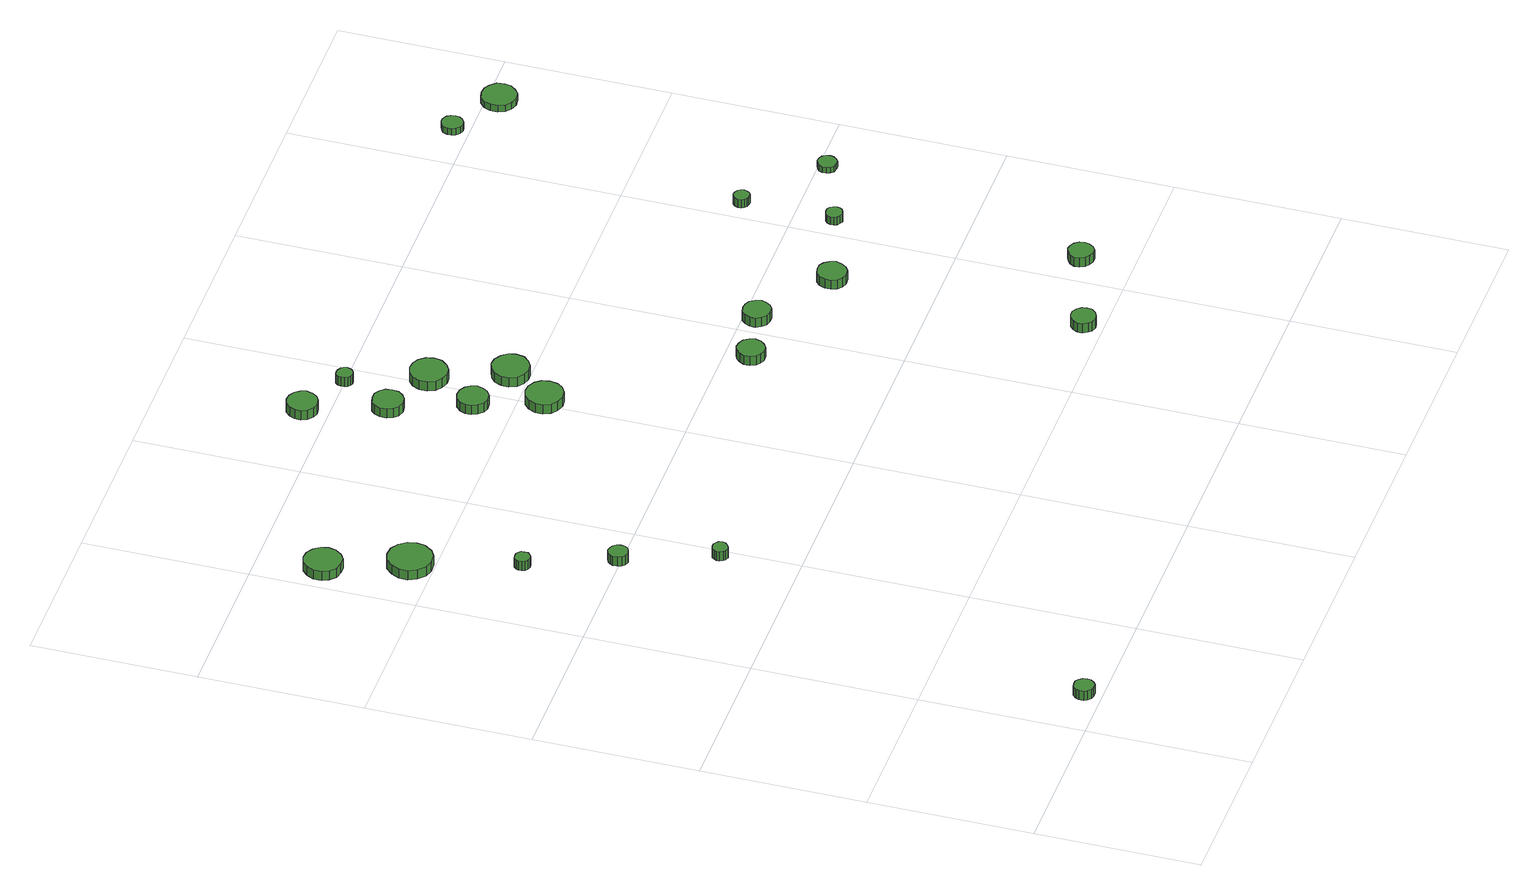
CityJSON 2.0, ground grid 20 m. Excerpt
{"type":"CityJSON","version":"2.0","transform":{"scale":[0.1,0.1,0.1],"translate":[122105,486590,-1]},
"CityObjects":{
"tree1":{"type":"SolitaryVegetationObject","attributes":{"function":"something"},"geometry":[{"type":"MultiSurface","lod":"1","boundaries":[[[0,1,2,3,4,5,6,7,8,9,10,11,12,13,14]],[[15,16,17,18,19,20,21,22,23,24,25,26,27,28,29]],[[0,29,28,1]],[[1,28,27,2]],[[2,27,26,3]],[[3,26,25,4]],[[4,25,24,5]],[[5,24,23,6]],[[6,23,22,7]],[[7,22,21,8]],[[8,21,20,9]],[[9,20,19,10]],[[10,19,18,11]],[[11,18,17,12]],[[12,17,16,13]],[[13,16,15,14]],[[14,15,29,0]]]}]},
"tree2":{"type":"SolitaryVegetationObject","attributes":{"function":"something"},"geometry":[{"type":"MultiSurface","lod":"1","boundaries":[[[30,31,32,33,34,35,36,37,38,39,40,41,42,43,44]],[[45,46,47,48,49,50,51,52,53,54,55,56,57,58,59]],[[30,59,58,31]],[[31,58,57,32]],[[32,57,56,33]],[[33,56,55,34]],[[34,55,54,35]],[[35,54,53,36]],[[36,53,52,37]],[[37,52,51,38]],[[38,51,50,39]],[[39,50,49,40]],[[40,49,48,41]],[[41,48,47,42]],[[42,47,46,43]],[[43,46,45,44]],[[44,45,59,30]]]}]},
"tree3":{"type":"SolitaryVegetationObject","attributes":{"function":"something"},"geometry":[{"type":"MultiSurface","lod":"1","boundaries":[[[60,61,62,63,64,65,66,67,68,69,70,71,72,73,74]],[[75,76,77,78,79,80,81,82,83,84,85,86,87,88,89]],[[60,89,88,61]],[[61,88,87,62]],[[62,87,86,63]],[[63,86,85,64]],[[64,85,84,65]],[[65,84,83,66]],[[66,83,82,67]],[[67,82,81,68]],[[68,81,80,69]],[[69,80,79,70]],[[70,79,78,71]],[[71,78,77,72]],[[72,77,76,73]],[[73,76,75,74]],[[74,75,89,60]]]}]},
"tree4":{"type":"SolitaryVegetationObject","attributes":{"function":"something"},"geometry":[{"type":"MultiSurface","lod":"1","boundaries":[[[90,91,92,93,94,95,96,97,98,99,100,101,102,103,104]],[[105,106,107,108,109,110,111,112,113,114,115,116,117,118,119]],[[90,119,118,91]],[[91,118,117,92]],[[92,117,116,93]],[[93,116,115,94]],[[94,115,114,95]],[[95,114,113,96]],[[96,113,112,97]],[[97,112,111,98]],[[98,111,110,99]],[[99,110,109,100]],[[100,109,108,101]],[[101,108,107,102]],[[102,107,106,103]],[[103,106,105,104]],[[104,105,119,90]]]}]},
"tree5":{"type":"SolitaryVegetationObject","attributes":{"function":"something"},"geometry":[{"type":"MultiSurface","lod":"1","boundaries":[[[120,121,122,123,124,125,126,127,128,129,130,131,132,133,134]],[[135,136,137,138,139,140,141,142,143,144,145,146,147,148,149]],[[120,149,148,121]],[[121,148,147,122]],[[122,147,146,123]],[[123,146,145,124]],[[124,145,144,125]],[[125,144,143,126]],[[126,143,142,127]],[[127,142,141,128]],[[128,141,140,129]],[[129,140,139,130]],[[130,139,138,131]],[[131,138,137,132]],[[132,137,136,133]],[[133,136,135,134]],[[134,135,149,120]]]}]},
"tree6":{"type":"SolitaryVegetationObject","attributes":{"function":"something"},"geometry":[{"type":"MultiSurface","lod":"1","boundaries":[[[150,151,152,153,154,155,156,157,158,159,160,161,162,163,164]],[[165,166,167,168,169,170,171,172,173,174,175,176,177,178,179]],[[150,179,178,151]],[[151,178,177,152]],[[152,177,176,153]],[[153,176,175,154]],[[154,175,174,155]],[[155,174,173,156]],[[156,173,172,157]],[[157,172,171,158]],[[158,171,170,159]],[[159,170,169,160]],[[160,169,168,161]],[[161,168,167,162]],[[162,167,166,163]],[[163,166,165,164]],[[164,165,179,150]]]}]},
"tree7":{"type":"SolitaryVegetationObject","attributes":{"function":"something"},"geometry":[{"type":"MultiSurface","lod":"1","boundaries":[[[180,181,182,183,184,185,186,187,188,189,190,191,192,193,194]],[[195,196,197,198,199,200,201,202,203,204,205,206,207,208,209]],[[180,209,208,181]],[[181,208,207,182]],[[182,207,206,183]],[[183,206,205,184]],[[184,205,204,185]],[[185,204,203,186]],[[186,203,202,187]],[[187,202,201,188]],[[188,201,200,189]],[[189,200,199,190]],[[190,199,198,191]],[[191,198,197,192]],[[192,197,196,193]],[[193,196,195,194]],[[194,195,209,180]]]}]},
"tree8":{"type":"SolitaryVegetationObject","attributes":{"function":"something"},"geometry":[{"type":"MultiSurface","lod":"1","boundaries":[[[210,211,212,213,214,215,216,217,218,219,220,221,222,223,224]],[[225,226,227,228,229,230,231,232,233,234,235,236,237,238,239]],[[210,239,238,211]],[[211,238,237,212]],[[212,237,236,213]],[[213,236,235,214]],[[214,235,234,215]],[[215,234,233,216]],[[216,233,232,217]],[[217,232,231,218]],[[218,231,230,219]],[[219,230,229,220]],[[220,229,228,221]],[[221,228,227,222]],[[222,227,226,223]],[[223,226,225,224]],[[224,225,239,210]]]}]},
"tree9":{"type":"SolitaryVegetationObject","attributes":{"function":"something"},"geometry":[{"type":"MultiSurface","lod":"1","boundaries":[[[240,241,242,243,244,245,246,247,248,249,250,251,252,253,254]],[[255,256,257,258,259,260,261,262,263,264,265,266,267,268,269]],[[240,269,268,241]],[[241,268,267,242]],[[242,267,266,243]],[[243,266,265,244]],[[244,265,264,245]],[[245,264,263,246]],[[246,263,262,247]],[[247,262,261,248]],[[248,261,260,249]],[[249,260,259,250]],[[250,259,258,251]],[[251,258,257,252]],[[252,257,256,253]],[[253,256,255,254]],[[254,255,269,240]]]}]},
"tree10":{"type":"SolitaryVegetationObject","attributes":{"function":"something"},"geometry":[{"type":"MultiSurface","lod":"1","boundaries":[[[270,271,272,273,274,275,276,277,278,279,280,281,282,283,284]],[[285,286,287,288,289,290,291,292,293,294,295,296,297,298,299]],[[270,299,298,271]],[[271,298,297,272]],[[272,297,296,273]],[[273,296,295,274]],[[274,295,294,275]],[[275,294,293,276]],[[276,293,292,277]],[[277,292,291,278]],[[278,291,290,279]],[[279,290,289,280]],[[280,289,288,281]],[[281,288,287,282]],[[282,287,286,283]],[[283,286,285,284]],[[284,285,299,270]]]}]},
"tree11":{"type":"SolitaryVegetationObject","attributes":{"function":"something"},"geometry":[{"type":"MultiSurface","lod":"1","boundaries":[[[300,301,302,303,304,305,306,307,308,309,310,311,312,313,314]],[[315,316,317,318,319,320,321,322,323,324,325,326,327,328,329]],[[300,329,328,301]],[[301,328,327,302]],[[302,327,326,303]],[[303,326,325,304]],[[304,325,324,305]],[[305,324,323,306]],[[306,323,322,307]],[[307,322,321,308]],[[308,321,320,309]],[[309,320,319,310]],[[310,319,318,311]],[[311,318,317,312]],[[312,317,316,313]],[[313,316,315,314]],[[314,315,329,300]]]}]},
"tree12":{"type":"SolitaryVegetationObject","attributes":{"function":"something"},"geometry":[{"type":"MultiSurface","lod":"1","boundaries":[[[330,331,332,333,334,335,336,337,338,339,340,341,342,343,344]],[[345,346,347,348,349,350,351,352,353,354,355,356,357,358,359]],[[330,359,358,331]],[[331,358,357,332]],[[332,357,356,333]],[[333,356,355,334]],[[334,355,354,335]],[[335,354,353,336]],[[336,353,352,337]],[[337,352,351,338]],[[338,351,350,339]],[[339,350,349,340]],[[340,349,348,341]],[[341,348,347,342]],[[342,347,346,343]],[[343,346,345,344]],[[344,345,359,330]]]}]},
"tree13":{"type":"SolitaryVegetationObject","attributes":{"function":"something"},"geometry":[{"type":"MultiSurface","lod":"1","boundaries":[[[360,361,362,363,364,365,366,367,368,369,370,371,372,373,374]],[[375,376,377,378,379,380,381,382,383,384,385,386,387,388,389]],[[360,389,388,361]],[[361,388,387,362]],[[362,387,386,363]],[[363,386,385,364]],[[364,385,384,365]],[[365,384,383,366]],[[366,383,382,367]],[[367,382,381,368]],[[368,381,380,369]],[[369,380,379,370]],[[370,379,378,371]],[[371,378,377,372]],[[372,377,376,373]],[[373,376,375,374]],[[374,375,389,360]]]}]},
"tree14":{"type":"SolitaryVegetationObject","attributes":{"function":"something"},"geometry":[{"type":"MultiSurface","lod":"1","boundaries":[[[390,391,392,393,394,395,396,397,398,399,400,401,402,403,404]],[[405,406,407,408,409,410,411,412,413,414,415,416,417,418,419]],[[390,419,418,391]],[[391,418,417,392]],[[392,417,416,393]],[[393,416,415,394]],[[394,415,414,395]],[[395,414,413,396]],[[396,413,412,397]],[[397,412,411,398]],[[398,411,410,399]],[[399,410,409,400]],[[400,409,408,401]],[[401,408,407,402]],[[402,407,406,403]],[[403,406,405,404]],[[404,405,419,390]]]}]},
"tree15":{"type":"SolitaryVegetationObject","attributes":{"function":"something"},"geometry":[{"type":"MultiSurface","lod":"1","boundaries":[[[420,421,422,423,424,425,426,427,428,429,430,431,432,433,434]],[[435,436,437,438,439,440,441,442,443,444,445,446,447,448,449]],[[420,449,448,421]],[[421,448,447,422]],[[422,447,446,423]],[[423,446,445,424]],[[424,445,444,425]],[[425,444,443,426]],[[426,443,442,427]],[[427,442,441,428]],[[428,441,440,429]],[[429,440,439,430]],[[430,439,438,431]],[[431,438,437,432]],[[432,437,436,433]],[[433,436,435,434]],[[434,435,449,420]]]}]},
"tree16":{"type":"SolitaryVegetationObject","attributes":{"function":"something"},"geometry":[{"type":"MultiSurface","lod":"1","boundaries":[[[450,451,452,453,454,455,456,457,458,459,460,461,462,463,464]],[[465,466,467,468,469,470,471,472,473,474,475,476,477,478,479]],[[450,479,478,451]],[[451,478,477,452]],[[452,477,476,453]],[[453,476,475,454]],[[454,475,474,455]],[[455,474,473,456]],[[456,473,472,457]],[[457,472,471,458]],[[458,471,470,459]],[[459,470,469,460]],[[460,469,468,461]],[[461,468,467,462]],[[462,467,466,463]],[[463,466,465,464]],[[464,465,479,450]]]}]},
"tree17":{"type":"SolitaryVegetationObject","attributes":{"function":"something"},"geometry":[{"type":"MultiSurface","lod":"1","boundaries":[[[480,481,482,483,484,485,486,487,488,489,490,491,492,493,494]],[[495,496,497,498,499,500,501,502,503,504,505,506,507,508,509]],[[480,509,508,481]],[[481,508,507,482]],[[482,507,506,483]],[[483,506,505,484]],[[484,505,504,485]],[[485,504,503,486]],[[486,503,502,487]],[[487,502,501,488]],[[488,501,500,489]],[[489,500,499,490]],[[490,499,498,491]],[[491,498,497,492]],[[492,497,496,493]],[[493,496,495,494]],[[494,495,509,480]]]}]},
"tree18":{"type":"SolitaryVegetationObject","attributes":{"function":"something"},"geometry":[{"type":"MultiSurface","lod":"1","boundaries":[[[510,511,512,513,514,515,516,517,518,519,520,521,522,523,524]],[[525,526,527,528,529,530,531,532,533,534,535,536,537,538,539]],[[510,539,538,511]],[[511,538,537,512]],[[512,537,536,513]],[[513,536,535,514]],[[514,535,534,515]],[[515,534,533,516]],[[516,533,532,517]],[[517,532,531,518]],[[518,531,530,519]],[[519,530,529,520]],[[520,529,528,521]],[[521,528,527,522]],[[522,527,526,523]],[[523,526,525,524]],[[524,525,539,510]]]}]},
"tree19":{"type":"SolitaryVegetationObject","attributes":{"function":"something"},"geometry":[{"type":"MultiSurface","lod":"1","boundaries":[[[540,541,542,543,544,545,546,547,548,549,550,551,552,553,554]],[[555,556,557,558,559,560,561,562,563,564,565,566,567,568,569]],[[540,569,568,541]],[[541,568,567,542]],[[542,567,566,543]],[[543,566,565,544]],[[544,565,564,545]],[[545,564,563,546]],[[546,563,562,547]],[[547,562,561,548]],[[548,561,560,549]],[[549,560,559,550]],[[550,559,558,551]],[[551,558,557,552]],[[552,557,556,553]],[[553,556,555,554]],[[554,555,569,540]]]}]},
"tree20":{"type":"SolitaryVegetationObject","attributes":{"function":"something"},"geometry":[{"type":"MultiSurface","lod":"1","boundaries":[[[570,571,572,573,574,575,576,577,578,579,580,581,582,583,584]],[[585,586,587,588,589,590,591,592,593,594,595,596,597,598,599]],[[570,599,598,571]],[[571,598,597,572]],[[572,597,596,573]],[[573,596,595,574]],[[574,595,594,575]],[[575,594,593,576]],[[576,593,592,577]],[[577,592,591,578]],[[578,591,590,579]],[[579,590,589,580]],[[580,589,588,581]],[[581,588,587,582]],[[582,587,586,583]],[[583,586,585,584]],[[584,585,599,570]]]}]},
"tree21":{"type":"SolitaryVegetationObject","attributes":{"function":"something"},"geometry":[{"type":"MultiSurface","lod":"1","boundaries":[[[600,601,602,603,604,605,606,607,608,609,610,611,612,613,614]],[[615,616,617,618,619,620,621,622,623,624,625,626,627,628,629]],[[600,629,628,601]],[[601,628,627,602]],[[602,627,626,603]],[[603,626,625,604]],[[604,625,624,605]],[[605,624,623,606]],[[606,623,622,607]],[[607,622,621,608]],[[608,621,620,609]],[[609,620,619,610]],[[610,619,618,611]],[[611,618,617,612]],[[612,617,616,613]],[[613,616,615,614]],[[614,615,629,600]]]}]},
"tree22":{"type":"SolitaryVegetationObject","attributes":{"function":"something"},"geometry":[{"type":"MultiSurface","lod":"1","boundaries":[[[630,631,632,633,634,635,636,637,638,639,640,641,642,643,644]],[[645,646,647,648,649,650,651,652,653,654,655,656,657,658,659]],[[630,659,658,631]],[[631,658,657,632]],[[632,657,656,633]],[[633,656,655,634]],[[634,655,654,635]],[[635,654,653,636]],[[636,653,652,637]],[[637,652,651,638]],[[638,651,650,639]],[[639,650,649,640]],[[640,649,648,641]],[[641,648,647,642]],[[642,647,646,643]],[[643,646,645,644]],[[644,645,659,630]]]}]},
"tree23":{"type":"SolitaryVegetationObject","attributes":{"function":"something"},"geometry":[{"type":"MultiSurface","lod":"1","boundaries":[[[660,661,662,663,664,665,666,667,668,669,670,671,672,673,674]],[[675,676,677,678,679,680,681,682,683,684,685,686,687,688,689]],[[660,689,688,661]],[[661,688,687,662]],[[662,687,686,663]],[[663,686,685,664]],[[664,685,684,665]],[[665,684,683,666]],[[666,683,682,667]],[[667,682,681,668]],[[668,681,680,669]],[[669,680,679,670]],[[670,679,678,671]],[[671,678,677,672]],[[672,677,676,673]],[[673,676,675,674]],[[674,675,689,660]]]}]}
},
"vertices":[
[79,22,18],[78,27,18],[75,31,18],[71,34,18],[66,34,18],[61,33,18],[57,29,18],[55,25,18],[55,19,18],[57,15,18],[61,11,18],[66,10,18],[71,10,18],[75,13,18],[78,17,18],[78,17,5],[75,13,5],[71,10,5],[66,10,5],[61,11,5],[57,15,5],[55,19,5],[55,25,5],[57,29,5],[61,33,5],[66,34,5],[71,34,5],[75,31,5],[78,27,5],[79,22,5],
[48,919,27],[46,928,27],[40,936,27],[32,941,27],[23,942,27],[14,939,27],[7,932,27],[3,924,27],[3,914,27],[7,906,27],[14,899,27],[23,897,27],[32,897,27],[40,902,27],[46,910,27],[46,910,14],[40,902,14],[32,897,14],[23,897,14],[14,899,14],[7,906,14],[3,914,14],[3,924,14],[7,932,14],[14,939,14],[23,942,14],[32,941,14],[40,936,14],[46,928,14],[48,919,14],
[86,825,27],[84,836,27],[77,845,27],[68,851,27],[56,852,27],[46,849,27],[38,841,27],[33,831,27],[33,820,27],[38,810,27],[46,802,27],[56,799,27],[68,800,27],[77,805,27],[84,815,27],[84,815,14],[77,805,14],[68,800,14],[56,799,14],[46,802,14],[38,810,14],[33,820,14],[33,831,14],[38,841,14],[46,849,14],[56,852,14],[68,851,14],[77,845,14],[84,836,14],[86,825,14],
[107,703,26],[107,707,26],[104,710,26],[101,712,26],[97,712,26],[93,711,26],[90,708,26],[89,705,26],[89,701,26],[90,697,26],[93,695,26],[97,693,26],[101,694,26],[104,696,26],[107,699,26],[107,699,13],[104,696,13],[101,694,13],[97,693,13],[93,695,13],[90,697,13],[89,701,13],[89,705,13],[90,708,13],[93,711,13],[97,712,13],[101,712,13],[104,710,13],[107,707,13],[107,703,13],
[148,600,29],[147,605,29],[144,609,29],[140,611,29],[135,612,29],[130,610,29],[127,607,29],[125,603,29],[125,598,29],[127,593,29],[130,590,29],[135,588,29],[140,589,29],[144,591,29],[147,595,29],[147,595,16],[144,591,16],[140,589,16],[135,588,16],[130,590,16],[127,593,16],[125,598,16],[125,603,16],[127,607,16],[130,610,16],[135,612,16],[140,611,16],[144,609,16],[147,605,16],[148,600,16],
[184,490,32],[183,494,32],[180,497,32],[177,499,32],[173,499,32],[169,498,32],[167,495,32],[165,492,32],[165,488,32],[167,484,32],[169,482,32],[173,480,32],[177,481,32],[180,483,32],[183,486,32],[183,486,19],[180,483,19],[177,481,19],[173,480,19],[169,482,19],[167,484,19],[165,488,19],[165,492,19],[167,495,19],[169,498,19],[173,499,19],[177,499,19],[180,497,19],[183,494,19],[184,490,19],
[321,1029,26],[319,1036,26],[315,1042,26],[308,1046,26],[300,1047,26],[293,1045,26],[287,1039,26],[284,1032,26],[284,1025,26],[287,1018,26],[293,1012,26],[300,1010,26],[308,1011,26],[315,1015,26],[319,1021,26],[319,1021,13],[315,1015,13],[308,1011,13],[300,1010,13],[293,1012,13],[287,1018,13],[284,1025,13],[284,1032,13],[287,1039,13],[293,1045,13],[300,1047,13],[308,1046,13],[315,1042,13],[319,1036,13],[321,1029,13],
[352,936,26],[351,944,26],[346,950,26],[340,954,26],[332,954,26],[324,952,26],[319,947,26],[316,940,26],[316,932,26],[319,925,26],[324,920,26],[332,917,26],[340,918,26],[346,922,26],[351,928,26],[351,928,13],[346,922,13],[340,918,13],[332,917,13],[324,920,13],[319,925,13],[316,932,13],[316,940,13],[319,947,13],[324,952,13],[332,954,13],[340,954,13],[346,950,13],[351,944,13],[352,936,13],
[386,845,27],[384,852,27],[380,858,27],[373,862,27],[365,863,27],[358,861,27],[352,855,27],[349,848,27],[349,841,27],[352,834,27],[358,828,27],[365,826,27],[373,827,27],[380,831,27],[384,837,27],[384,837,14],[380,831,14],[373,827,14],[365,826,14],[358,828,14],[352,834,14],[349,841,14],[349,848,14],[352,855,14],[358,861,14],[365,863,14],[373,862,14],[380,858,14],[384,852,14],[386,845,14],
[418,768,28],[416,777,28],[411,784,28],[402,789,28],[393,790,28],[384,787,28],[377,781,28],[373,772,28],[373,763,28],[377,754,28],[384,748,28],[393,745,28],[402,746,28],[411,751,28],[416,758,28],[416,758,15],[411,751,15],[402,746,15],[393,745,15],[384,748,15],[377,754,15],[373,763,15],[373,772,15],[377,781,15],[384,787,15],[393,790,15],[402,789,15],[411,784,15],[416,777,15],[418,768,15],
[378,998,25],[377,1002,25],[375,1005,25],[371,1007,25],[367,1008,25],[363,1007,25],[360,1004,25],[359,1000,25],[359,996,25],[360,992,25],[363,990,25],[367,988,25],[371,989,25],[375,991,25],[377,994,25],[377,994,12],[375,991,12],[371,989,12],[367,988,12],[363,990,12],[360,992,12],[359,996,12],[359,1000,12],[360,1004,12],[363,1007,12],[367,1008,12],[371,1007,12],[375,1005,12],[377,1002,12],[378,998,12],
[424,908,25],[422,917,25],[416,925,25],[408,929,25],[399,930,25],[390,927,25],[383,921,25],[379,912,25],[379,903,25],[383,894,25],[390,888,25],[399,885,25],[408,886,25],[416,891,25],[422,898,25],[422,898,12],[416,891,12],[408,886,12],[399,885,12],[390,888,12],[383,894,12],[379,903,12],[379,912,12],[383,921,12],[390,927,12],[399,930,12],[408,929,12],[416,925,12],[422,917,12],[424,908,12],
[456,820,27],[454,829,27],[448,836,27],[440,841,27],[431,842,27],[422,839,27],[415,833,27],[411,824,27],[411,815,27],[415,806,27],[422,800,27],[431,797,27],[440,798,27],[448,803,27],[454,810,27],[454,810,14],[448,803,14],[440,798,14],[431,797,14],[422,800,14],[415,806,14],[411,815,14],[411,824,14],[415,833,14],[422,839,14],[431,842,14],[440,841,14],[448,836,14],[454,829,14],[456,820,14],
[558,565,31],[556,572,31],[552,578,31],[546,581,31],[539,582,31],[533,580,31],[528,575,31],[525,569,31],[525,562,31],[528,555,31],[533,551,31],[539,549,31],[546,549,31],[552,553,31],[556,558,31],[556,558,18],[552,553,18],[546,549,18],[539,549,18],[533,551,18],[528,555,18],[525,562,18],[525,569,18],[528,575,18],[533,580,18],[539,582,18],[546,581,18],[552,578,18],[556,572,18],[558,565,18],
[727,220,29],[726,226,29],[722,231,29],[716,235,29],[710,235,29],[704,233,29],[700,229,29],[697,223,29],[697,217,29],[700,211,29],[704,207,29],[710,205,29],[716,206,29],[722,209,29],[726,214,29],[726,214,16],[722,209,16],[716,206,16],[710,205,16],[704,207,16],[700,211,16],[697,217,16],[697,223,16],[700,229,16],[704,233,16],[710,235,16],[716,235,16],[722,231,16],[726,226,16],[727,220,16],
[634,581,27],[632,588,27],[628,594,27],[622,597,27],[615,598,27],[608,596,27],[603,591,27],[600,585,27],[600,578,27],[603,572,27],[608,567,27],[615,565,27],[622,565,27],[628,569,27],[632,575,27],[632,575,14],[628,569,14],[622,565,14],[615,565,14],[608,567,14],[603,572,14],[600,578,14],[600,585,14],[603,591,14],[608,596,14],[615,598,14],[622,597,14],[628,594,14],[632,588,14],[634,581,14],
[733,522,23],[731,529,23],[727,535,23],[721,539,23],[713,539,23],[706,537,23],[701,532,23],[698,525,23],[698,518,23],[701,511,23],[706,506,23],[713,504,23],[721,505,23],[727,509,23],[731,515,23],[731,515,10],[727,509,10],[721,505,10],[713,504,10],[706,506,10],[701,511,10],[698,518,10],[698,525,10],[701,532,10],[706,537,10],[713,539,10],[721,539,10],[727,535,10],[731,529,10],[733,522,10],
[853,262,21],[852,268,21],[848,273,21],[843,276,21],[837,277,21],[831,275,21],[826,271,21],[823,265,21],[823,259,21],[826,253,21],[831,249,21],[837,247,21],[843,247,21],[848,250,21],[852,256,21],[852,256,8],[848,250,8],[843,247,8],[837,247,8],[831,249,8],[826,253,8],[823,259,8],[823,265,8],[826,271,8],[831,275,8],[837,277,8],[843,276,8],[848,273,8],[852,268,8],[853,262,8],
[837,553,18],[836,557,18],[834,561,18],[830,563,18],[826,563,18],[822,562,18],[819,559,18],[817,555,18],[817,551,18],[819,547,18],[822,545,18],[826,543,18],[830,544,18],[834,546,18],[836,549,18],[836,549,7],[834,546,7],[830,544,7],[826,543,7],[822,545,7],[819,547,7],[817,551,7],[817,555,7],[819,559,7],[822,562,7],[826,563,7],[830,563,7],[834,561,7],[836,557,7],[837,553,7],
[834,663,20],[833,667,20],[831,670,20],[827,672,20],[823,673,20],[820,672,20],[817,669,20],[815,665,20],[815,661,20],[817,658,20],[820,655,20],[823,654,20],[827,654,20],[831,656,20],[833,660,20],[833,660,8],[831,656,8],[827,654,8],[823,654,8],[820,655,8],[817,658,8],[815,661,8],[815,665,8],[817,669,8],[820,672,8],[823,673,8],[827,672,8],[831,670,8],[833,667,8],[834,663,8],
[929,589,16],[928,594,16],[925,598,16],[921,600,16],[916,601,16],[911,599,16],[908,596,16],[906,592,16],[906,587,16],[908,583,16],[911,579,16],[916,578,16],[921,578,16],[925,581,16],[928,585,16],[928,585,8],[925,581,8],[921,578,8],[916,578,8],[911,579,8],[908,583,8],[906,587,8],[906,592,8],[908,596,8],[911,599,8],[916,601,8],[921,600,8],[925,598,8],[928,594,8],[929,589,8],
[871,1019,19],[870,1025,19],[867,1029,19],[862,1032,19],[857,1032,19],[852,1030,19],[848,1027,19],[846,1022,19],[846,1017,19],[848,1012,19],[852,1008,19],[857,1006,19],[862,1007,19],[867,1010,19],[870,1014,19],[870,1014,10],[867,1010,10],[862,1007,10],[857,1006,10],[852,1008,10],[848,1012,10],[846,1017,10],[846,1022,10],[848,1027,10],[852,1030,10],[857,1032,10],[862,1032,10],[867,1029,10],[870,1025,10],[871,1019,10],
[944,983,19],[943,992,19],[937,999,19],[930,1003,19],[921,1004,19],[913,1002,19],[906,996,19],[903,988,19],[903,979,19],[906,971,19],[913,965,19],[921,962,19],[930,963,19],[937,968,19],[943,975,19],[943,975,10],[937,968,10],[930,963,10],[921,962,10],[913,965,10],[906,971,10],[903,979,10],[903,988,10],[906,996,10],[913,1002,10],[921,1004,10],[930,1003,10],[937,999,10],[943,992,10],[944,983,10]
]}
